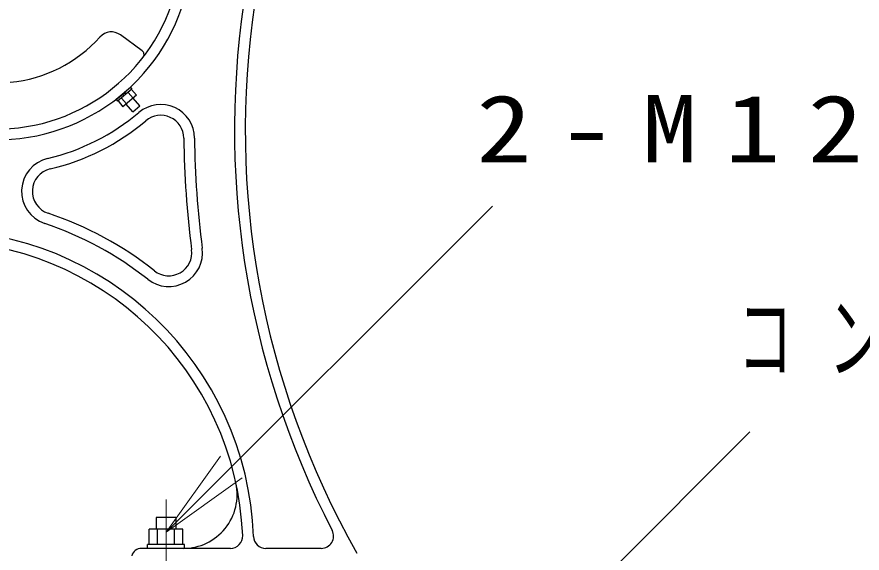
# Model space of a CAD drawing. Units: millimetres on the paper, scale 1:20. Extents: x -365 to 0, y -6 to 257.
# Drawn here: x -94.53 to -67.06, y 99.18 to 116.62 of the extents above; entities that cross this region are included whole.
import ezdxf

# ---------------------------------------------------------------- set-up
doc = ezdxf.new("R2010")
doc.units = ezdxf.units.MM
doc.linetypes.add('USER2', pattern=[6, 3, -1, 1, -1])
doc.layers.add('1_20', color=3, linetype='Continuous', lineweight=25)
doc.styles.add('ＭＳ ゴシック', font='')
doc.styles.get('ＭＳ ゴシック').set_extended_font_data('MS Gothic')

# ---------------------------------------------------------------- blocks, each defined once
blk = doc.blocks.new('open_arrow')
at = {"color": 0, "linetype": 'Continuous', "lineweight": -2}
blk.add_lwpolyline([(7.5, 1.25), (0, 0), (7.5, -1.25)], dxfattribs=at)

msp = doc.modelspace()

# ---------------------------------------------------------------- linework, layer by layer
at = {"layer": '1_20'}
for p, q in [((-90.46, 115.52), (-91.164, 116.036)), ((-90.839, 114.328), (-91.304, 113.934)), ((-90.839, 114.328), (-90.791, 114.271)), ((-90.791, 114.271), (-91.256, 113.877)), ((-91.105, 114.103), (-91.041, 114.059)), ((-90.642, 114.07), (-91.082, 113.697)), ((-90.99, 114.102), (-91.054, 114.146)), ((-90.913, 114.167), (-90.752, 113.977)), ((-90.803, 114.261), (-90.642, 114.07)), ((-91.305, 113.934), (-91.256, 113.877)), ((-91.244, 113.887), (-91.082, 113.697)), ((-91.133, 113.981), (-90.972, 113.79)), ((-90.766, 113.538), (-90.976, 113.786)), ((-90.537, 113.732), (-90.747, 113.98)), ((-90.766, 113.538), (-90.537, 113.733)), ((-90, 100.336), (-90, 99.961)), ((-89.365, 100.336), (-90, 100.336)), ((-89.365, 100.336), (-89.365, 99.961)), ((-90.231, 99.461), (-90.231, 99.961)), ((-89.134, 99.961), (-90.231, 99.961)), ((-89.957, 99.461), (-89.957, 99.961)), ((-89.409, 99.461), (-89.409, 99.961)), ((-89.134, 99.461), (-89.134, 99.961)), ((-90.283, 99.336), (-90.283, 99.461)), ((-89.083, 99.461), (-90.283, 99.461)), ((-89.083, 99.336), (-89.083, 99.461)), ((-87.591, 99.336), (-90.482, 99.336)), ((-84.637, 99.336), (-86.44, 99.336))]:
    msp.add_line(p, q, dxfattribs=at)
at = {"layer": '1_20', "color": 7, "lineweight": 13}
for p, q in [((-89.683, 99.861), (-79.076, 110.468)), ((-81.308, 92.521), (-70.701, 103.127))]:
    msp.add_line(p, q, dxfattribs=at)
at = {"layer": '1_20', "color": 7, "linetype": 'USER2', "lineweight": 13}
msp.add_line((-89.683, 100.922), (-89.683, 91.529), dxfattribs=at)
at = {"layer": '1_20'}
for centre, radius, start, end in [((-59.107, 112.958), 28.35, 133.8733, 207.3791), ((-59.107, 112.958), 28, 133.8733, 209.4689), ((-95.179, 118.974), 6.35, 264.0001, 343.7928), ((-95.179, 118.974), 6, 264.0001, 343.7928), ((-95.179, 118.974), 4.5, 275.5372, 318.0588), ((-91.46, 115.632), 0.5, 53.798, 138.0589), ((-90.548, 115.399), 0.15, 322.3288, 53.7981), ((-89.856, 112.671), 1.1, 0.5335, 130.1808), ((-95.179, 118.974), 7.15, 283.3301, 310.1808), ((-95.179, 118.974), 7.5, 283.3301, 310.1808), ((-89.856, 112.671), 0.75, 0.5334, 130.1808), ((-59.107, 112.958), 30, 180.5334, 187.482), ((-59.107, 112.958), 29.65, 180.5334, 187.482), ((-93.277, 110.947), 1.1, 103.3302, 251.4052), ((-93.277, 110.947), 0.75, 103.3302, 251.4052), ((-97.183, 99.336), 11.5, 51.7289, 71.4053), ((-97.183, 99.336), 11.15, 51.7289, 71.4053), ((-97.183, 99.336), 10.35, 2.1324, 177.8676), ((-97.183, 99.336), 10, 2.388, 177.612), ((-89.595, 108.953), 1.1, 231.7289, 7.482), ((-89.595, 108.953), 0.75, 231.7289, 7.482), ((-89.121, 101.086), 1.75, 270, 12.2466), ((-87.591, 99.736), 0.4, 270, 2.388), ((-84.637, 99.736), 0.4, 270, 27.3792), ((-86.44, 99.736), 0.4, 182.1324, 270), ((-90.483, 99.011), 0.325, 90, 164.9999)]:
    msp.add_arc(centre, radius, start, end, dxfattribs=at)

# ---------------------------------------------------------------- block references
at = {"layer": '1_20', "color": 7, "lineweight": 13, "xscale": 0.4, "yscale": 0.4, "rotation": 45}
msp.add_blockref('open_arrow', (-89.683, 99.861), dxfattribs=at)

# ---------------------------------------------------------------- texts
at = {"layer": '1_20', "color": 7, "char_height": 2.199, "attachment_point": 4, "style": 'ＭＳ ゴシック'}
for s, insert in [('\\T1.5;\\W1.2;2-M12×150L', (-79.593, 112.968)), ('\\T1.64;\\W0.6;コンクリ－ト', (-71.107, 106.127))]:
    msp.add_mtext(s, dxfattribs=dict(at, insert=insert))

doc.saveas('drawing.dxf')
